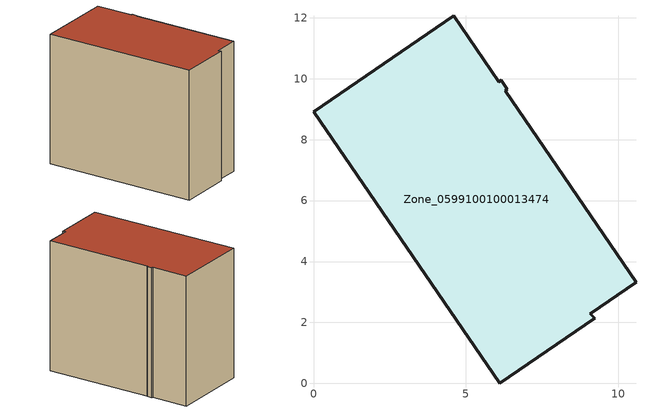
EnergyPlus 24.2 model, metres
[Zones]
Zone_0599100100013474
 floor ground (C_G): 4.61,12.07 6.09,9.91 6.16,9.96 6.37,9.65 6.29,9.6 10.59,3.32 9.08,2.29 9.23,2.14 6.11,0 0,8.92 z0
 wall outside (C_F): 6.37,9.65 6.16,9.96 6.09,9.91 4.61,12.07 0,8.92 6.11,0 9.23,2.14 9.08,2.29 10.59,3.32 6.29,9.6 6.37,9.65 z0:9.15
 roof outside (C_R): 6.29,9.6 6.37,9.65 6.16,9.96 6.09,9.91 4.61,12.07 0,8.92 6.11,0 9.23,2.14 9.08,2.29 10.59,3.32 z9.15
[BUILDING]
Pand.0599100100013474: North Axis=0; Terrain=City; Loads Convergence Tolerance Value=0.04; Temperature Convergence Tolerance Value=0.4; Solar Distribution=FullExterior; Maximum Number of Warmup Days=25; Minimum Number of Warmup Days=1
[Site:Location]
Rotterdam.The.Hague.AP_ZH_NLD Design_Conditions: Latitude=51.96; Longitude=4.45; Time Zone=1; Elevation=-4.5
[SITE:GROUNDTEMPERATURE:BUILDINGSURFACE]
18, 18, 18, 18, 18, 18, 18, 18, 18, 18, 18, 18
[MATERIAL] Thermal Absorptance=0.9; Solar Absorptance=0.7; Visible Absorptance=0.7
Name | Roughness | Thickness | Conductivity | Density | Specific Heat
G.TC.2015-2018 | MediumSmooth | 0.15 | 0.0428571 | 540 | 1210
F.TC.2015-2018 | Rough | 0.3 | 0.0666667 | 1920 | 840
R.TC.2015-2018 | MediumRough | 0.2 | 0.0333333 | 1500 | 1000
[CONSTRUCTION]
C_G: G.TC.2015-2018
C_F: F.TC.2015-2018
C_R: R.TC.2015-2018
[ZONE]
Zone_0599100100013474: Type=1; Multiplier=1; Ceiling Height=Autocalculate; Volume=Autocalculate; Floor Area=autocalculate; Part of Total Floor Area=Yes
[ZONEINFILTRATION:DESIGNFLOWRATE]
Infil_Zone_0599100100013474: Zone or ZoneList or Space or SpaceList=Zone_0599100100013474; Schedule=AlwaysOn; Design Flow Rate Calculation Method=Flow/Area; Flow Rate per Floor Area=0.0015; Constant Term Coefficient=1; Temperature Term Coefficient=0; Velocity Term Coefficient=0; Velocity Squared Term Coefficient=0
[HVACTEMPLATE:ZONE:IDEALLOADSAIRSYSTEM]
Zone_0599100100013474: Maximum Heating Supply Air Temperature=50; Minimum Cooling Supply Air Temperature=13; Maximum Heating Supply Air Humidity Ratio=0.0156; Minimum Cooling Supply Air Humidity Ratio=0.0077; Heating Limit=NoLimit; Cooling Limit=NoLimit; Dehumidification Control Type=ConstantSensibleHeatRatio; Cooling Sensible Heat Ratio=0.7; Dehumidification Setpoint=60; Humidification Control Type=None; Humidification Setpoint=30; Outdoor Air Method=None; Outdoor Air Flow Rate per Person=0.00944; Outdoor Air Flow Rate per Zone Floor Area=0; Outdoor Air Flow Rate per Zone=0; Demand Controlled Ventilation Type=None; Outdoor Air Economizer Type=NoEconomizer; Heat Recovery Type=None; Sensible Heat Recovery Effectiveness=0.7; Latent Heat Recovery Effectiveness=0.65
[ZONECONTROL:THERMOSTAT]
ThermostatControl_Zone_0599100100013474: Zone or ZoneList=Zone_0599100100013474; Control Type Schedule=DualSetpointControlType; Control 1=Thermostat_Zone_0599100100013474; Temperature Difference Between Cutout And Setpoint=0
[THERMOSTATSETPOINT:DUALSETPOINT]
Thermostat_Zone_0599100100013474: Heating Setpoint Temperature Schedule=HeatingSetpoint_Zone_0599100100013474; Cooling Setpoint Temperature Schedule=CoolingSetpoint_Zone_0599100100013474
[SCHEDULE:COMPACT]
HeatingSetpoint_Zone_0599100100013474: Through: 12/31, For: AllDays, Until: 24:00, 21
CoolingSetpoint_Zone_0599100100013474: Through: 12/31, For: AllDays, Until: 24:00, 24
DualSetpointControlType: Through: 12/31, For: AllDays, Until: 24:00, 4
AlwaysOn: Through: 12/31, For: AllDays, Until: 24:00, 1
